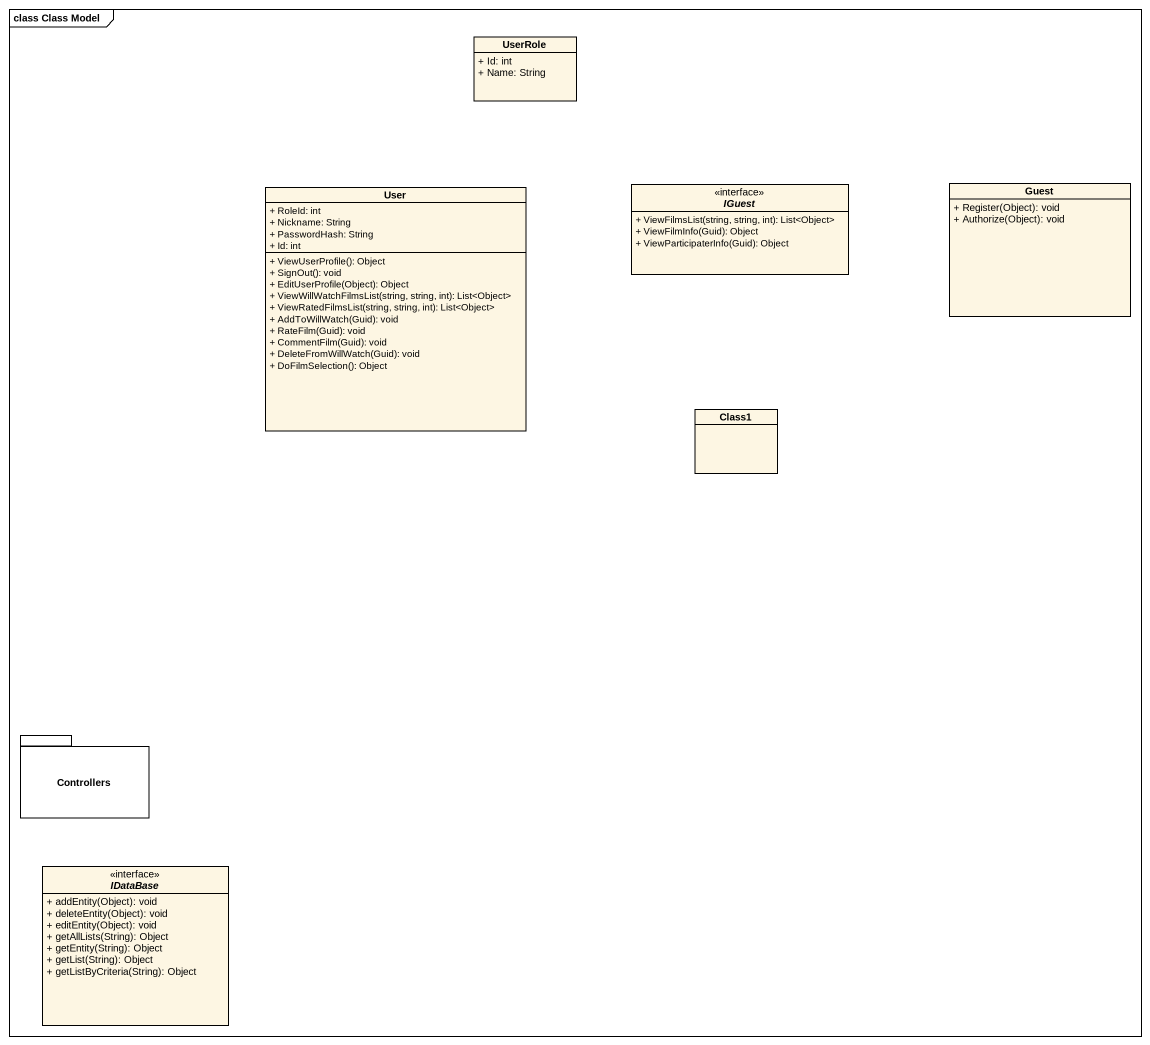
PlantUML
@startuml
mainframe class Class Model
hide circle
hide empty members
skinparam classAttributeIconSize 0
class UserRole {
  + Id: int
  + Name: String
}
class User {
  + RoleId: int
  + Nickname: String
  + PasswordHash: String
  + Id: int
  + ViewUserProfile(): Object
  + SignOut(): void
  + EditUserProfile(Object): Object
  + ViewWillWatchFilmsList(string, string, int): List<Object>
  + ViewRatedFilmsList(string, string, int): List<Object>
  + AddToWillWatch(Guid): void
  + RateFilm(Guid): void
  + CommentFilm(Guid): void
  + DeleteFromWillWatch(Guid): void
  + DoFilmSelection(): Object
}
interface IGuest {
  + ViewFilmsList(string, string, int): List<Object>
  + ViewFilmInfo(Guid): Object
  + ViewParticipaterInfo(Guid): Object
}
class Guest {
  + Register(Object): void
  + Authorize(Object): void
}
class Class1
package Controllers {
}
interface IDataBase {
  + addEntity(Object): void
  + deleteEntity(Object): void
  + editEntity(Object): void
  + getAllLists(String): Object
  + getEntity(String): Object
  + getList(String): Object
  + getListByCriteria(String): Object
}
@enduml
